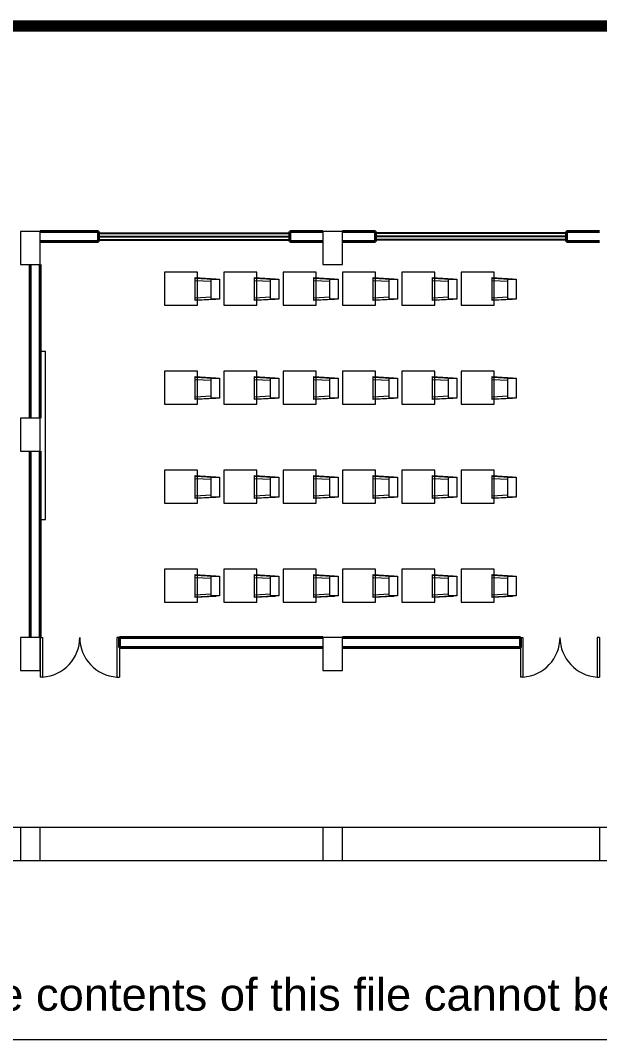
# Model space of a CAD drawing. Header units: millimetres. Extents: x 310.7 to 354.9, y 161.6 to 181.8.
# Drawn here: x 336.95 to 345.74, y 164.24 to 179.69 of the extents above; entities that cross this region are included whole.
import ezdxf

# ---------------------------------------------------------------- set-up
doc = ezdxf.new("R2010")
doc.units = ezdxf.units.MM
for name, color, linetype, lineweight in [('ARREDI attrezzature - furniture', 175, 'Continuous', 9), ('MURATURA sezioni - section wall', 7, 'Continuous', 40), ('PORTE finestre - doors windows', 252, 'Continuous', 5), ('PROIEZIONI - projections', 145, 'Continuous', 13), ('STRUTTURA - structure', 7, 'Continuous', 20), ('www.archweb.it - All rights reserved', 2, 'Continuous', 5)]:
    doc.layers.add(name, color=color, linetype=linetype, lineweight=lineweight)
doc.layers.add('VETRATE sezioni - windows sections', color=171, linetype='Continuous', true_color=0x4d79ff)
doc.styles.get("Standard").update_dxf_attribs({"font": 'arial.ttf'})

msp = doc.modelspace()

# ---------------------------------------------------------------- linework, layer by layer
at = {"layer": 'ARREDI attrezzature - furniture', "extrusion": (-4.5487e-13, -1, 0)}
for p, q in [((339.635, 175.874, -0.98), (339.135, 175.874, -0.98)), ((339.843, 175.765, -0.98), (339.969, 175.765, -0.98)), ((340.535, 175.874, -0.98), (340.035, 175.874, -0.98)), ((340.743, 175.765, -0.98), (340.869, 175.765, -0.98)), ((341.435, 175.874, -0.38), (340.935, 175.874, -0.38)), ((341.643, 175.765, -0.38), (341.769, 175.765, -0.38)), ((342.335, 175.874, -0.38), (341.835, 175.874, -0.38)), ((342.543, 175.765, -0.38), (342.669, 175.765, -0.38)), ((343.235, 175.874, -0.08), (342.735, 175.874, -0.08)), ((343.443, 175.765, -0.08), (343.569, 175.765, -0.08)), ((344.135, 175.874, 0.52), (343.635, 175.874, 0.52)), ((344.343, 175.765, 0.52), (344.469, 175.765, 0.52)), ((339.969, 175.465, -0.98), (339.843, 175.465, -0.98)), ((340.869, 175.465, -0.98), (340.743, 175.465, -0.98)), ((341.769, 175.465, -0.38), (341.643, 175.465, -0.38)), ((342.669, 175.465, -0.38), (342.543, 175.465, -0.38)), ((343.569, 175.465, -0.08), (343.443, 175.465, -0.08)), ((344.469, 175.465, 0.52), (344.343, 175.465, 0.52)), ((339.135, 175.374, -0.98), (339.635, 175.374, -0.98)), ((340.035, 175.374, -0.98), (340.535, 175.374, -0.98)), ((340.935, 175.374, -0.38), (341.435, 175.374, -0.38)), ((341.835, 175.374, -0.38), (342.335, 175.374, -0.38)), ((342.735, 175.374, -0.08), (343.235, 175.374, -0.08)), ((343.635, 175.374, 0.52), (344.135, 175.374, 0.52)), ((339.635, 174.374, -0.98), (339.135, 174.374, -0.98)), ((340.535, 174.374, -0.98), (340.035, 174.374, -0.98)), ((341.435, 174.374, -0.38), (340.935, 174.374, -0.38)), ((342.335, 174.374, -0.38), (341.835, 174.374, -0.38)), ((343.235, 174.374, -0.08), (342.735, 174.374, -0.08)), ((344.135, 174.374, 0.52), (343.635, 174.374, 0.52)), ((339.843, 174.265, -0.98), (339.969, 174.265, -0.98)), ((340.743, 174.265, -0.98), (340.869, 174.265, -0.98)), ((341.643, 174.265, -0.38), (341.769, 174.265, -0.38)), ((342.543, 174.265, -0.38), (342.669, 174.265, -0.38)), ((343.443, 174.265, -0.08), (343.569, 174.265, -0.08)), ((344.343, 174.265, 0.52), (344.469, 174.265, 0.52)), ((339.969, 173.965, -0.98), (339.843, 173.965, -0.98)), ((340.869, 173.965, -0.98), (340.743, 173.965, -0.98)), ((341.769, 173.965, -0.38), (341.643, 173.965, -0.38)), ((342.669, 173.965, -0.38), (342.543, 173.965, -0.38)), ((343.569, 173.965, -0.08), (343.443, 173.965, -0.08)), ((344.469, 173.965, 0.52), (344.343, 173.965, 0.52)), ((339.135, 173.874, -0.98), (339.635, 173.874, -0.98)), ((340.035, 173.874, -0.98), (340.535, 173.874, -0.98)), ((340.935, 173.874, -0.38), (341.435, 173.874, -0.38)), ((341.835, 173.874, -0.38), (342.335, 173.874, -0.38)), ((342.735, 173.874, -0.08), (343.235, 173.874, -0.08)), ((343.635, 173.874, 0.52), (344.135, 173.874, 0.52)), ((339.635, 172.874, -0.98), (339.135, 172.874, -0.98)), ((340.535, 172.874, -0.98), (340.035, 172.874, -0.98)), ((341.435, 172.874, -0.38), (340.935, 172.874, -0.38)), ((342.335, 172.874, -0.38), (341.835, 172.874, -0.38)), ((343.235, 172.874, -0.08), (342.735, 172.874, -0.08)), ((344.135, 172.874, 0.52), (343.635, 172.874, 0.52)), ((339.843, 172.765, -0.98), (339.969, 172.765, -0.98)), ((340.743, 172.765, -0.98), (340.869, 172.765, -0.98)), ((341.643, 172.765, -0.38), (341.769, 172.765, -0.38)), ((342.543, 172.765, -0.38), (342.669, 172.765, -0.38)), ((343.443, 172.765, -0.08), (343.569, 172.765, -0.08)), ((344.343, 172.765, 0.52), (344.469, 172.765, 0.52)), ((339.135, 172.374, -0.98), (339.635, 172.374, -0.98)), ((339.969, 172.465, -0.98), (339.843, 172.465, -0.98)), ((340.035, 172.374, -0.98), (340.535, 172.374, -0.98)), ((340.869, 172.465, -0.98), (340.743, 172.465, -0.98)), ((340.935, 172.374, -0.38), (341.435, 172.374, -0.38)), ((341.769, 172.465, -0.38), (341.643, 172.465, -0.38)), ((341.835, 172.374, -0.38), (342.335, 172.374, -0.38)), ((342.669, 172.465, -0.38), (342.543, 172.465, -0.38)), ((342.735, 172.374, -0.08), (343.235, 172.374, -0.08)), ((343.569, 172.465, -0.08), (343.443, 172.465, -0.08)), ((343.635, 172.374, 0.52), (344.135, 172.374, 0.52)), ((344.469, 172.465, 0.52), (344.343, 172.465, 0.52)), ((339.635, 171.374, -0.98), (339.135, 171.374, -0.98)), ((340.535, 171.374, -0.98), (340.035, 171.374, -0.98)), ((341.435, 171.374, -0.38), (340.935, 171.374, -0.38)), ((342.335, 171.374, -0.38), (341.835, 171.374, -0.38)), ((343.235, 171.374, -0.08), (342.735, 171.374, -0.08)), ((344.135, 171.374, 0.52), (343.635, 171.374, 0.52)), ((339.843, 171.265, -0.98), (339.969, 171.265, -0.98)), ((340.743, 171.265, -0.98), (340.869, 171.265, -0.98)), ((341.643, 171.265, -0.38), (341.769, 171.265, -0.38)), ((342.543, 171.265, -0.38), (342.669, 171.265, -0.38)), ((343.443, 171.265, -0.08), (343.569, 171.265, -0.08)), ((344.343, 171.265, 0.52), (344.469, 171.265, 0.52)), ((339.969, 170.965, -0.98), (339.843, 170.965, -0.98)), ((340.869, 170.965, -0.98), (340.743, 170.965, -0.98)), ((341.769, 170.965, -0.38), (341.643, 170.965, -0.38)), ((342.669, 170.965, -0.38), (342.543, 170.965, -0.38)), ((343.569, 170.965, -0.08), (343.443, 170.965, -0.08)), ((344.469, 170.965, 0.52), (344.343, 170.965, 0.52)), ((339.135, 170.874, -0.98), (339.635, 170.874, -0.98)), ((340.035, 170.874, -0.98), (340.535, 170.874, -0.98)), ((340.935, 170.874, -0.38), (341.435, 170.874, -0.38)), ((341.835, 170.874, -0.38), (342.335, 170.874, -0.38)), ((342.735, 170.874, -0.08), (343.235, 170.874, -0.08)), ((343.635, 170.874, 0.52), (344.135, 170.874, 0.52))]:
    msp.add_line(p, q, dxfattribs=at)
at = {"layer": 'ARREDI attrezzature - furniture', "extrusion": (-1, 4.5487e-13, 0)}
for p, q in [((339.135, 175.874, -0.98), (339.135, 175.374, -0.98)), ((339.603, 175.441, -0.98), (339.603, 175.789, -0.98)), ((339.603, 175.441, -0.98), (339.603, 175.789, -0.98)), ((339.635, 175.374, -0.98), (339.635, 175.874, -0.98)), ((339.843, 175.465, -0.98), (339.843, 175.765, -0.98)), ((339.915, 175.771, -0.98), (339.915, 175.765, -0.98)), ((339.969, 175.765, -0.98), (339.969, 175.465, -0.98)), ((340.035, 175.874, -0.98), (340.035, 175.374, -0.98)), ((340.503, 175.441, -0.98), (340.503, 175.789, -0.98)), ((340.503, 175.441, -0.98), (340.503, 175.789, -0.98)), ((340.535, 175.374, -0.98), (340.535, 175.874, -0.98)), ((340.743, 175.465, -0.98), (340.743, 175.765, -0.98)), ((340.815, 175.771, -0.98), (340.815, 175.765, -0.98)), ((340.869, 175.765, -0.98), (340.869, 175.465, -0.98)), ((340.935, 175.874, -0.38), (340.935, 175.374, -0.38)), ((341.403, 175.441, -0.38), (341.403, 175.789, -0.38)), ((341.403, 175.441, -0.38), (341.403, 175.789, -0.38)), ((341.435, 175.374, -0.38), (341.435, 175.874, -0.38)), ((341.643, 175.465, -0.38), (341.643, 175.765, -0.38)), ((341.715, 175.771, -0.38), (341.715, 175.765, -0.38)), ((341.769, 175.765, -0.38), (341.769, 175.465, -0.38)), ((341.835, 175.874, -0.38), (341.835, 175.374, -0.38)), ((342.303, 175.441, -0.38), (342.303, 175.789, -0.38)), ((342.303, 175.441, -0.38), (342.303, 175.789, -0.38)), ((342.335, 175.374, -0.38), (342.335, 175.874, -0.38)), ((342.543, 175.465, -0.38), (342.543, 175.765, -0.38)), ((342.615, 175.771, -0.38), (342.615, 175.765, -0.38)), ((342.669, 175.765, -0.38), (342.669, 175.465, -0.38)), ((342.735, 175.874, -0.08), (342.735, 175.374, -0.08)), ((343.203, 175.441, -0.08), (343.203, 175.789, -0.08)), ((343.203, 175.441, -0.08), (343.203, 175.789, -0.08)), ((343.235, 175.374, -0.08), (343.235, 175.874, -0.08)), ((343.443, 175.465, -0.08), (343.443, 175.765, -0.08)), ((343.515, 175.771, -0.08), (343.515, 175.765, -0.08)), ((343.569, 175.765, -0.08), (343.569, 175.465, -0.08)), ((343.635, 175.874, 0.52), (343.635, 175.374, 0.52)), ((344.103, 175.441, 0.52), (344.103, 175.789, 0.52)), ((344.103, 175.441, 0.52), (344.103, 175.789, 0.52)), ((344.135, 175.374, 0.52), (344.135, 175.874, 0.52)), ((344.343, 175.465, 0.52), (344.343, 175.765, 0.52)), ((344.415, 175.771, 0.52), (344.415, 175.765, 0.52)), ((344.469, 175.765, 0.52), (344.469, 175.465, 0.52)), ((339.915, 175.465, -0.98), (339.915, 175.459, -0.98)), ((340.815, 175.465, -0.98), (340.815, 175.459, -0.98)), ((341.715, 175.465, -0.38), (341.715, 175.459, -0.38)), ((342.615, 175.465, -0.38), (342.615, 175.459, -0.38)), ((343.515, 175.465, -0.08), (343.515, 175.459, -0.08)), ((344.415, 175.465, 0.52), (344.415, 175.459, 0.52)), ((339.135, 174.374, -0.98), (339.135, 173.874, -0.98)), ((339.635, 173.874, -0.98), (339.635, 174.374, -0.98)), ((340.035, 174.374, -0.98), (340.035, 173.874, -0.98)), ((340.535, 173.874, -0.98), (340.535, 174.374, -0.98)), ((340.935, 174.374, -0.38), (340.935, 173.874, -0.38)), ((341.435, 173.874, -0.38), (341.435, 174.374, -0.38)), ((341.835, 174.374, -0.38), (341.835, 173.874, -0.38)), ((342.335, 173.874, -0.38), (342.335, 174.374, -0.38)), ((342.735, 174.374, -0.08), (342.735, 173.874, -0.08)), ((343.235, 173.874, -0.08), (343.235, 174.374, -0.08)), ((343.635, 174.374, 0.52), (343.635, 173.874, 0.52)), ((344.135, 173.874, 0.52), (344.135, 174.374, 0.52)), ((339.603, 173.941, -0.98), (339.603, 174.289, -0.98)), ((339.603, 173.941, -0.98), (339.603, 174.289, -0.98)), ((339.843, 173.965, -0.98), (339.843, 174.265, -0.98)), ((339.915, 174.271, -0.98), (339.915, 174.265, -0.98)), ((339.969, 174.265, -0.98), (339.969, 173.965, -0.98)), ((340.503, 173.941, -0.98), (340.503, 174.289, -0.98)), ((340.503, 173.941, -0.98), (340.503, 174.289, -0.98)), ((340.743, 173.965, -0.98), (340.743, 174.265, -0.98)), ((340.815, 174.271, -0.98), (340.815, 174.265, -0.98)), ((340.869, 174.265, -0.98), (340.869, 173.965, -0.98)), ((341.403, 173.941, -0.38), (341.403, 174.289, -0.38)), ((341.403, 173.941, -0.38), (341.403, 174.289, -0.38)), ((341.643, 173.965, -0.38), (341.643, 174.265, -0.38)), ((341.715, 174.271, -0.38), (341.715, 174.265, -0.38)), ((341.769, 174.265, -0.38), (341.769, 173.965, -0.38)), ((342.303, 173.941, -0.38), (342.303, 174.289, -0.38)), ((342.303, 173.941, -0.38), (342.303, 174.289, -0.38)), ((342.543, 173.965, -0.38), (342.543, 174.265, -0.38)), ((342.615, 174.271, -0.38), (342.615, 174.265, -0.38)), ((342.669, 174.265, -0.38), (342.669, 173.965, -0.38)), ((343.203, 173.941, -0.08), (343.203, 174.289, -0.08)), ((343.203, 173.941, -0.08), (343.203, 174.289, -0.08)), ((343.443, 173.965, -0.08), (343.443, 174.265, -0.08)), ((343.515, 174.271, -0.08), (343.515, 174.265, -0.08)), ((343.569, 174.265, -0.08), (343.569, 173.965, -0.08)), ((344.103, 173.941, 0.52), (344.103, 174.289, 0.52)), ((344.103, 173.941, 0.52), (344.103, 174.289, 0.52)), ((344.343, 173.965, 0.52), (344.343, 174.265, 0.52)), ((344.415, 174.271, 0.52), (344.415, 174.265, 0.52)), ((344.469, 174.265, 0.52), (344.469, 173.965, 0.52)), ((339.915, 173.965, -0.98), (339.915, 173.959, -0.98)), ((340.815, 173.965, -0.98), (340.815, 173.959, -0.98)), ((341.715, 173.965, -0.38), (341.715, 173.959, -0.38)), ((342.615, 173.965, -0.38), (342.615, 173.959, -0.38)), ((343.515, 173.965, -0.08), (343.515, 173.959, -0.08)), ((344.415, 173.965, 0.52), (344.415, 173.959, 0.52)), ((339.135, 172.874, -0.98), (339.135, 172.374, -0.98)), ((339.635, 172.374, -0.98), (339.635, 172.874, -0.98)), ((340.035, 172.874, -0.98), (340.035, 172.374, -0.98)), ((340.535, 172.374, -0.98), (340.535, 172.874, -0.98)), ((340.935, 172.874, -0.38), (340.935, 172.374, -0.38)), ((341.435, 172.374, -0.38), (341.435, 172.874, -0.38)), ((341.835, 172.874, -0.38), (341.835, 172.374, -0.38)), ((342.335, 172.374, -0.38), (342.335, 172.874, -0.38)), ((342.735, 172.874, -0.08), (342.735, 172.374, -0.08)), ((343.235, 172.374, -0.08), (343.235, 172.874, -0.08)), ((343.635, 172.874, 0.52), (343.635, 172.374, 0.52)), ((344.135, 172.374, 0.52), (344.135, 172.874, 0.52)), ((339.603, 172.441, -0.98), (339.603, 172.789, -0.98)), ((339.603, 172.441, -0.98), (339.603, 172.789, -0.98)), ((339.843, 172.465, -0.98), (339.843, 172.765, -0.98)), ((339.915, 172.771, -0.98), (339.915, 172.765, -0.98)), ((339.969, 172.765, -0.98), (339.969, 172.465, -0.98)), ((340.503, 172.441, -0.98), (340.503, 172.789, -0.98)), ((340.503, 172.441, -0.98), (340.503, 172.789, -0.98)), ((340.743, 172.465, -0.98), (340.743, 172.765, -0.98)), ((340.815, 172.771, -0.98), (340.815, 172.765, -0.98)), ((340.869, 172.765, -0.98), (340.869, 172.465, -0.98)), ((341.403, 172.441, -0.38), (341.403, 172.789, -0.38)), ((341.403, 172.441, -0.38), (341.403, 172.789, -0.38)), ((341.643, 172.465, -0.38), (341.643, 172.765, -0.38)), ((341.715, 172.771, -0.38), (341.715, 172.765, -0.38)), ((341.769, 172.765, -0.38), (341.769, 172.465, -0.38)), ((342.303, 172.441, -0.38), (342.303, 172.789, -0.38)), ((342.303, 172.441, -0.38), (342.303, 172.789, -0.38)), ((342.543, 172.465, -0.38), (342.543, 172.765, -0.38)), ((342.615, 172.771, -0.38), (342.615, 172.765, -0.38)), ((342.669, 172.765, -0.38), (342.669, 172.465, -0.38)), ((343.203, 172.441, -0.08), (343.203, 172.789, -0.08)), ((343.203, 172.441, -0.08), (343.203, 172.789, -0.08)), ((343.443, 172.465, -0.08), (343.443, 172.765, -0.08)), ((343.515, 172.771, -0.08), (343.515, 172.765, -0.08)), ((343.569, 172.765, -0.08), (343.569, 172.465, -0.08)), ((344.103, 172.441, 0.52), (344.103, 172.789, 0.52)), ((344.103, 172.441, 0.52), (344.103, 172.789, 0.52)), ((344.343, 172.465, 0.52), (344.343, 172.765, 0.52)), ((344.415, 172.771, 0.52), (344.415, 172.765, 0.52)), ((344.469, 172.765, 0.52), (344.469, 172.465, 0.52)), ((339.915, 172.465, -0.98), (339.915, 172.459, -0.98)), ((340.815, 172.465, -0.98), (340.815, 172.459, -0.98)), ((341.715, 172.465, -0.38), (341.715, 172.459, -0.38)), ((342.615, 172.465, -0.38), (342.615, 172.459, -0.38)), ((343.515, 172.465, -0.08), (343.515, 172.459, -0.08)), ((344.415, 172.465, 0.52), (344.415, 172.459, 0.52)), ((339.135, 171.374, -0.98), (339.135, 170.874, -0.98)), ((339.603, 170.941, -0.98), (339.603, 171.289, -0.98)), ((339.603, 170.941, -0.98), (339.603, 171.289, -0.98)), ((339.635, 170.874, -0.98), (339.635, 171.374, -0.98)), ((340.035, 171.374, -0.98), (340.035, 170.874, -0.98)), ((340.503, 170.941, -0.98), (340.503, 171.289, -0.98)), ((340.503, 170.941, -0.98), (340.503, 171.289, -0.98)), ((340.535, 170.874, -0.98), (340.535, 171.374, -0.98)), ((340.935, 171.374, -0.38), (340.935, 170.874, -0.38)), ((341.403, 170.941, -0.38), (341.403, 171.289, -0.38)), ((341.403, 170.941, -0.38), (341.403, 171.289, -0.38)), ((341.435, 170.874, -0.38), (341.435, 171.374, -0.38)), ((341.835, 171.374, -0.38), (341.835, 170.874, -0.38)), ((342.303, 170.941, -0.38), (342.303, 171.289, -0.38)), ((342.303, 170.941, -0.38), (342.303, 171.289, -0.38)), ((342.335, 170.874, -0.38), (342.335, 171.374, -0.38)), ((342.735, 171.374, -0.08), (342.735, 170.874, -0.08)), ((343.203, 170.941, -0.08), (343.203, 171.289, -0.08)), ((343.203, 170.941, -0.08), (343.203, 171.289, -0.08)), ((343.235, 170.874, -0.08), (343.235, 171.374, -0.08)), ((343.635, 171.374, 0.52), (343.635, 170.874, 0.52)), ((344.103, 170.941, 0.52), (344.103, 171.289, 0.52)), ((344.103, 170.941, 0.52), (344.103, 171.289, 0.52)), ((344.135, 170.874, 0.52), (344.135, 171.374, 0.52)), ((339.843, 170.965, -0.98), (339.843, 171.265, -0.98)), ((339.915, 171.271, -0.98), (339.915, 171.265, -0.98)), ((339.969, 171.265, -0.98), (339.969, 170.965, -0.98)), ((340.743, 170.965, -0.98), (340.743, 171.265, -0.98)), ((340.815, 171.271, -0.98), (340.815, 171.265, -0.98)), ((340.869, 171.265, -0.98), (340.869, 170.965, -0.98)), ((341.643, 170.965, -0.38), (341.643, 171.265, -0.38)), ((341.715, 171.271, -0.38), (341.715, 171.265, -0.38)), ((341.769, 171.265, -0.38), (341.769, 170.965, -0.38)), ((342.543, 170.965, -0.38), (342.543, 171.265, -0.38)), ((342.615, 171.271, -0.38), (342.615, 171.265, -0.38)), ((342.669, 171.265, -0.38), (342.669, 170.965, -0.38)), ((343.443, 170.965, -0.08), (343.443, 171.265, -0.08)), ((343.515, 171.271, -0.08), (343.515, 171.265, -0.08)), ((343.569, 171.265, -0.08), (343.569, 170.965, -0.08)), ((344.343, 170.965, 0.52), (344.343, 171.265, 0.52)), ((344.415, 171.271, 0.52), (344.415, 171.265, 0.52)), ((344.469, 171.265, 0.52), (344.469, 170.965, 0.52)), ((339.915, 170.965, -0.98), (339.915, 170.959, -0.98)), ((340.815, 170.965, -0.98), (340.815, 170.959, -0.98)), ((341.715, 170.965, -0.38), (341.715, 170.959, -0.38)), ((342.615, 170.965, -0.38), (342.615, 170.959, -0.38)), ((343.515, 170.965, -0.08), (343.515, 170.959, -0.08)), ((344.415, 170.965, 0.52), (344.415, 170.959, 0.52))]:
    msp.add_line(p, q, dxfattribs=at)
at = {"layer": 'ARREDI attrezzature - furniture'}
for p, q in [((339.603, 175.789, -0.98), (339.915, 175.771, -0.98)), ((340.503, 175.789, -0.98), (340.815, 175.771, -0.98)), ((341.403, 175.789, -0.38), (341.715, 175.771, -0.38)), ((342.303, 175.789, -0.38), (342.615, 175.771, -0.38)), ((343.203, 175.789, -0.08), (343.515, 175.771, -0.08)), ((344.103, 175.789, 0.52), (344.415, 175.771, 0.52)), ((339.603, 175.747, -0.98), (339.843, 175.734, -0.98)), ((340.503, 175.747, -0.98), (340.743, 175.734, -0.98)), ((341.403, 175.747, -0.38), (341.643, 175.734, -0.38)), ((342.303, 175.747, -0.38), (342.543, 175.734, -0.38)), ((343.203, 175.747, -0.08), (343.443, 175.734, -0.08)), ((344.103, 175.747, 0.52), (344.343, 175.734, 0.52)), ((339.603, 175.483, -0.98), (339.843, 175.497, -0.98)), ((340.503, 175.483, -0.98), (340.743, 175.497, -0.98)), ((341.403, 175.483, -0.38), (341.643, 175.497, -0.38)), ((342.303, 175.483, -0.38), (342.543, 175.497, -0.38)), ((343.203, 175.483, -0.08), (343.443, 175.497, -0.08)), ((344.103, 175.483, 0.52), (344.343, 175.497, 0.52)), ((339.603, 174.289, -0.98), (339.915, 174.271, -0.98)), ((339.603, 174.247, -0.98), (339.843, 174.234, -0.98)), ((340.503, 174.289, -0.98), (340.815, 174.271, -0.98)), ((340.503, 174.247, -0.98), (340.743, 174.234, -0.98)), ((341.403, 174.289, -0.38), (341.715, 174.271, -0.38)), ((341.403, 174.247, -0.38), (341.643, 174.234, -0.38)), ((342.303, 174.289, -0.38), (342.615, 174.271, -0.38)), ((342.303, 174.247, -0.38), (342.543, 174.234, -0.38)), ((343.203, 174.289, -0.08), (343.515, 174.271, -0.08)), ((343.203, 174.247, -0.08), (343.443, 174.234, -0.08)), ((344.103, 174.289, 0.52), (344.415, 174.271, 0.52)), ((344.103, 174.247, 0.52), (344.343, 174.234, 0.52)), ((339.603, 173.983, -0.98), (339.843, 173.997, -0.98)), ((340.503, 173.983, -0.98), (340.743, 173.997, -0.98)), ((341.403, 173.983, -0.38), (341.643, 173.997, -0.38)), ((342.303, 173.983, -0.38), (342.543, 173.997, -0.38)), ((343.203, 173.983, -0.08), (343.443, 173.997, -0.08)), ((344.103, 173.983, 0.52), (344.343, 173.997, 0.52)), ((339.603, 172.789, -0.98), (339.915, 172.771, -0.98)), ((339.603, 172.747, -0.98), (339.843, 172.734, -0.98)), ((340.503, 172.789, -0.98), (340.815, 172.771, -0.98)), ((340.503, 172.747, -0.98), (340.743, 172.734, -0.98)), ((341.403, 172.789, -0.38), (341.715, 172.771, -0.38)), ((341.403, 172.747, -0.38), (341.643, 172.734, -0.38)), ((342.303, 172.789, -0.38), (342.615, 172.771, -0.38)), ((342.303, 172.747, -0.38), (342.543, 172.734, -0.38)), ((343.203, 172.789, -0.08), (343.515, 172.771, -0.08)), ((343.203, 172.747, -0.08), (343.443, 172.734, -0.08)), ((344.103, 172.789, 0.52), (344.415, 172.771, 0.52)), ((344.103, 172.747, 0.52), (344.343, 172.734, 0.52)), ((339.603, 172.483, -0.98), (339.843, 172.497, -0.98)), ((340.503, 172.483, -0.98), (340.743, 172.497, -0.98)), ((341.403, 172.483, -0.38), (341.643, 172.497, -0.38)), ((342.303, 172.483, -0.38), (342.543, 172.497, -0.38)), ((343.203, 172.483, -0.08), (343.443, 172.497, -0.08)), ((344.103, 172.483, 0.52), (344.343, 172.497, 0.52)), ((339.603, 171.289, -0.98), (339.915, 171.271, -0.98)), ((340.503, 171.289, -0.98), (340.815, 171.271, -0.98)), ((341.403, 171.289, -0.38), (341.715, 171.271, -0.38)), ((342.303, 171.289, -0.38), (342.615, 171.271, -0.38)), ((343.203, 171.289, -0.08), (343.515, 171.271, -0.08)), ((344.103, 171.289, 0.52), (344.415, 171.271, 0.52)), ((339.603, 171.247, -0.98), (339.843, 171.234, -0.98)), ((340.503, 171.247, -0.98), (340.743, 171.234, -0.98)), ((341.403, 171.247, -0.38), (341.643, 171.234, -0.38)), ((342.303, 171.247, -0.38), (342.543, 171.234, -0.38)), ((343.203, 171.247, -0.08), (343.443, 171.234, -0.08)), ((344.103, 171.247, 0.52), (344.343, 171.234, 0.52)), ((339.603, 170.983, -0.98), (339.843, 170.997, -0.98)), ((340.503, 170.983, -0.98), (340.743, 170.997, -0.98)), ((341.403, 170.983, -0.38), (341.643, 170.997, -0.38)), ((342.303, 170.983, -0.38), (342.543, 170.997, -0.38)), ((343.203, 170.983, -0.08), (343.443, 170.997, -0.08)), ((344.103, 170.983, 0.52), (344.343, 170.997, 0.52))]:
    msp.add_line(p, q, dxfattribs=at)
at = {"layer": 'ARREDI attrezzature - furniture', "extrusion": (0.055104, 0.998481, 0)}
for p, q in [((339.603, 175.78, -0.98), (339.873, 175.765, -0.98)), ((340.503, 175.78, -0.98), (340.773, 175.765, -0.98)), ((341.403, 175.78, -0.38), (341.673, 175.765, -0.38)), ((342.303, 175.78, -0.38), (342.573, 175.765, -0.38)), ((343.203, 175.78, -0.08), (343.473, 175.765, -0.08)), ((344.103, 175.78, 0.52), (344.373, 175.765, 0.52)), ((339.603, 174.28, -0.98), (339.873, 174.265, -0.98)), ((340.503, 174.28, -0.98), (340.773, 174.265, -0.98)), ((341.403, 174.28, -0.38), (341.673, 174.265, -0.38)), ((342.303, 174.28, -0.38), (342.573, 174.265, -0.38)), ((343.203, 174.28, -0.08), (343.473, 174.265, -0.08)), ((344.103, 174.28, 0.52), (344.373, 174.265, 0.52)), ((339.603, 172.78, -0.98), (339.873, 172.765, -0.98)), ((340.503, 172.78, -0.98), (340.773, 172.765, -0.98)), ((341.403, 172.78, -0.38), (341.673, 172.765, -0.38)), ((342.303, 172.78, -0.38), (342.573, 172.765, -0.38)), ((343.203, 172.78, -0.08), (343.473, 172.765, -0.08)), ((344.103, 172.78, 0.52), (344.373, 172.765, 0.52)), ((339.603, 171.28, -0.98), (339.873, 171.265, -0.98)), ((340.503, 171.28, -0.98), (340.773, 171.265, -0.98)), ((341.403, 171.28, -0.38), (341.673, 171.265, -0.38)), ((342.303, 171.28, -0.38), (342.573, 171.265, -0.38)), ((343.203, 171.28, -0.08), (343.473, 171.265, -0.08)), ((344.103, 171.28, 0.52), (344.373, 171.265, 0.52))]:
    msp.add_line(p, q, dxfattribs=at)
at = {"layer": 'ARREDI attrezzature - furniture', "extrusion": (-0.055106, 0.99848, 0)}
for p, q in [((339.603, 175.451, -0.98), (339.873, 175.465, -0.98)), ((340.503, 175.451, -0.98), (340.773, 175.465, -0.98)), ((341.403, 175.451, -0.38), (341.673, 175.465, -0.38)), ((342.303, 175.451, -0.38), (342.573, 175.465, -0.38)), ((343.203, 175.451, -0.08), (343.473, 175.465, -0.08)), ((344.103, 175.451, 0.52), (344.373, 175.465, 0.52)), ((339.603, 173.951, -0.98), (339.873, 173.965, -0.98)), ((340.503, 173.951, -0.98), (340.773, 173.965, -0.98)), ((341.403, 173.951, -0.38), (341.673, 173.965, -0.38)), ((342.303, 173.951, -0.38), (342.573, 173.965, -0.38)), ((343.203, 173.951, -0.08), (343.473, 173.965, -0.08)), ((344.103, 173.951, 0.52), (344.373, 173.965, 0.52)), ((339.603, 172.451, -0.98), (339.873, 172.465, -0.98)), ((340.503, 172.451, -0.98), (340.773, 172.465, -0.98)), ((341.403, 172.451, -0.38), (341.673, 172.465, -0.38)), ((342.303, 172.451, -0.38), (342.573, 172.465, -0.38)), ((343.203, 172.451, -0.08), (343.473, 172.465, -0.08)), ((344.103, 172.451, 0.52), (344.373, 172.465, 0.52)), ((339.603, 170.951, -0.98), (339.873, 170.965, -0.98)), ((340.503, 170.951, -0.98), (340.773, 170.965, -0.98)), ((341.403, 170.951, -0.38), (341.673, 170.965, -0.38)), ((342.303, 170.951, -0.38), (342.573, 170.965, -0.38)), ((343.203, 170.951, -0.08), (343.473, 170.965, -0.08)), ((344.103, 170.951, 0.52), (344.373, 170.965, 0.52))]:
    msp.add_line(p, q, dxfattribs=at)
at = {"layer": 'ARREDI attrezzature - furniture', "extrusion": (-0.057597, 0.99834, 0)}
for p, q in [((339.915, 175.459, -0.98), (339.603, 175.441, -0.98)), ((340.815, 175.459, -0.98), (340.503, 175.441, -0.98)), ((341.715, 175.459, -0.38), (341.403, 175.441, -0.38)), ((342.615, 175.459, -0.38), (342.303, 175.441, -0.38)), ((343.515, 175.459, -0.08), (343.203, 175.441, -0.08)), ((344.415, 175.459, 0.52), (344.103, 175.441, 0.52)), ((339.915, 173.959, -0.98), (339.603, 173.941, -0.98)), ((340.815, 173.959, -0.98), (340.503, 173.941, -0.98)), ((341.715, 173.959, -0.38), (341.403, 173.941, -0.38)), ((342.615, 173.959, -0.38), (342.303, 173.941, -0.38)), ((343.515, 173.959, -0.08), (343.203, 173.941, -0.08)), ((344.415, 173.959, 0.52), (344.103, 173.941, 0.52)), ((339.915, 172.459, -0.98), (339.603, 172.441, -0.98)), ((340.815, 172.459, -0.98), (340.503, 172.441, -0.98)), ((341.715, 172.459, -0.38), (341.403, 172.441, -0.38)), ((342.615, 172.459, -0.38), (342.303, 172.441, -0.38)), ((343.515, 172.459, -0.08), (343.203, 172.441, -0.08)), ((344.415, 172.459, 0.52), (344.103, 172.441, 0.52)), ((339.915, 170.959, -0.98), (339.603, 170.941, -0.98)), ((340.815, 170.959, -0.98), (340.503, 170.941, -0.98)), ((341.715, 170.959, -0.38), (341.403, 170.941, -0.38)), ((342.615, 170.959, -0.38), (342.303, 170.941, -0.38)), ((343.515, 170.959, -0.08), (343.203, 170.941, -0.08)), ((344.415, 170.959, 0.52), (344.103, 170.941, 0.52))]:
    msp.add_line(p, q, dxfattribs=at)
at = {"layer": 'ARREDI attrezzature - furniture', "color": 2}
for p, q in [((337.25, 174.677, 0.68), (337.33, 174.677, 0.68)), ((337.33, 172.125, 0.68), (337.33, 174.677, 0.68)), ((337.25, 172.125, 0.68), (337.33, 172.125, 0.68))]:
    msp.add_line(p, q, dxfattribs=at)
at = {"layer": 'MURATURA sezioni - section wall'}
for p, q in [((338.135, 176.487, 0.3), (337.25, 176.487, 0.68)), ((338.135, 176.337, 0.3), (338.135, 176.487, 0.3)), ((341.535, 176.487, 0.3), (341.035, 176.487, 0.344)), ((341.035, 176.337, 0.3), (341.035, 176.487, 0.3)), ((342.335, 176.487, 0.3), (341.835, 176.487, 0.3)), ((342.335, 176.337, 0.3), (342.335, 176.487, 0.3)), ((345.735, 176.487, 0.3), (345.235, 176.487, 0.3)), ((345.235, 176.337, 0.3), (345.235, 176.487, 0.3)), ((338.135, 176.337, 0.3), (337.25, 176.337, 0.68)), ((341.535, 176.337, 0.3), (341.035, 176.337, 0.344)), ((342.335, 176.337, 0.3), (341.835, 176.337, 0.3)), ((345.735, 176.337, 0.3), (345.235, 176.337, 0.3)), ((337.1, 173.662, 0.3), (337.1, 175.987, 0.68)), ((337.25, 173.662, 0.3), (337.25, 175.987, 0.68)), ((337.1, 173.162, 0.3), (337.1, 170.337, 0.3)), ((337.25, 173.162, 0.3), (337.25, 170.337, 0.3)), ((338.451, 170.337, 0.3), (338.451, 170.187, 0.298)), ((338.451, 170.337, 0.3), (341.535, 170.337, -0.08)), ((341.835, 170.337, -0.08), (344.535, 170.337, 0.3)), ((344.534, 170.337, 0.3), (344.534, 170.187, 0.3))]:
    msp.add_line(p, q, dxfattribs=at)
at = {"layer": 'MURATURA sezioni - section wall', "elevation": 0.3}
for points in [[(341.535, 170.187), (338.451, 170.187)], [(344.534, 170.187), (341.835, 170.187)]]:
    msp.add_lwpolyline(points, dxfattribs=at)
at = {"layer": 'PORTE finestre - doors windows', "color": 2}
for p, q in [((337.25, 170.337, 0.3), (337.25, 169.737, 0.3)), ((337.25, 170.337, 0.3), (337.287, 170.337, 0.3)), ((337.287, 170.337, 0.3), (337.287, 169.737, 0.3)), ((338.414, 170.337, 0.3), (338.414, 169.737, 0.3)), ((338.451, 170.337, 0.3), (338.414, 170.337, 0.3)), ((338.451, 170.337, 0.3), (338.451, 169.737, 0.3)), ((344.534, 170.337, 0.3), (344.534, 169.737, 0.3)), ((344.534, 170.337, 0.3), (344.572, 170.337, 0.3)), ((344.572, 170.337, 0.3), (344.572, 169.737, 0.3)), ((345.698, 170.337, 0.3), (345.698, 169.737, 0.3)), ((345.735, 170.337, 0.3), (345.698, 170.337, 0.3)), ((345.735, 170.337, 0.3), (345.735, 169.737, 0.3)), ((337.287, 169.737, 0.3), (337.25, 169.737, 0.3)), ((338.414, 169.737, 0.3), (338.451, 169.737, 0.3)), ((344.572, 169.737, 0.3), (344.534, 169.737, 0.3)), ((345.698, 169.737, 0.3), (345.735, 169.737, 0.3))]:
    msp.add_line(p, q, dxfattribs=at)
at = {"layer": 'PORTE finestre - doors windows'}
for centre, start, end in [((337.25, 170.337, 0.3), 273.5833, 360), ((338.451, 170.337, 0.3), 180, 266.4167), ((344.534, 170.337, 0.3), 273.5833, 360), ((345.735, 170.337, 0.3), 180, 266.4167)]:
    msp.add_arc(centre, 0.601, start, end, dxfattribs=at)
at = {"layer": 'PROIEZIONI - projections'}
for p, q in [((336.95, 167.459, 0.3), (333.05, 167.459, 0.3)), ((341.535, 167.459, 0.3), (337.25, 167.459, 0.3)), ((345.735, 167.459, 0.3), (341.835, 167.459, 0.3)), ((333.05, 166.959, 0.3), (336.95, 166.959, 0.3)), ((337.25, 166.959, 0.3), (341.535, 166.959, 0.3)), ((341.835, 166.959, 0.3), (345.735, 166.959, 0.3))]:
    msp.add_line(p, q, dxfattribs=at)
at = {"layer": 'STRUTTURA - structure'}
for points, elevation in [([(337.25, 176.487), (336.95, 176.487), (336.95, 175.987), (337.25, 175.987)], 0.68), ([(341.835, 176.487), (341.535, 176.487), (341.535, 175.987), (341.835, 175.987)], 0.3), ([(337.25, 173.662), (336.95, 173.662), (336.95, 173.162), (337.25, 173.162)], 0.3), ([(337.25, 170.337), (336.95, 170.337), (336.95, 169.837), (337.25, 169.837)], 0.3), ([(337.25, 170.337), (336.95, 170.337), (336.95, 169.837), (337.25, 169.837)], 0.3), ([(341.835, 170.337), (341.535, 170.337), (341.535, 169.837), (341.835, 169.837)], -0.08), ([(337.25, 167.459), (336.95, 167.459), (336.95, 166.959), (337.25, 166.959)], 0.3), ([(337.25, 167.459), (336.95, 167.459), (336.95, 166.959), (337.25, 166.959)], 0.3), ([(341.835, 167.459), (341.535, 167.459), (341.535, 166.959), (341.835, 166.959)], -0.08), ([(346.035, 167.459), (345.735, 167.459), (345.735, 166.959), (346.035, 166.959)], 0.3)]:
    msp.add_lwpolyline(points, close=True, dxfattribs=dict(at, elevation=elevation))
at = {"layer": 'VETRATE sezioni - windows sections'}
for p, q in [((338.135, 176.462, 0.3), (341.035, 176.462, 0.3)), ((338.135, 176.412, 0.3), (341.035, 176.412, 0.3)), ((338.135, 176.412, 0.3), (341.035, 176.412, 0.3)), ((345.235, 176.462, 0.3), (342.335, 176.462, 0.3)), ((345.235, 176.412, 0.3), (342.335, 176.412, 0.3)), ((345.235, 176.412, 0.3), (342.335, 176.412, 0.3)), ((338.135, 176.362, 0.3), (341.035, 176.362, 0.3)), ((345.235, 176.362, 0.3), (342.335, 176.362, 0.3))]:
    msp.add_line(p, q, dxfattribs=at)
at = {"layer": 'www.archweb.it - All rights reserved', "color": 253}
msp.add_line((310.841, 164.243, 0.3), (354.844, 164.243, 0.3), dxfattribs=at)
at = {"layer": 'www.archweb.it - All rights reserved', "color": 7, "ltscale": 0.02, "true_color": 0xffffff, "const_width": 0.172, "elevation": 0.3}
msp.add_lwpolyline([(310.798, 179.601), (354.766, 179.601)], dxfattribs=at)

# ---------------------------------------------------------------- texts
at = {"layer": 'www.archweb.it - All rights reserved', "color": 1}
msp.add_text('The contents of this file cannot be published on other websites', height=0.49199, dxfattribs=at).set_placement((335.811, 164.681, 0.3))

doc.saveas('drawing.dxf')
